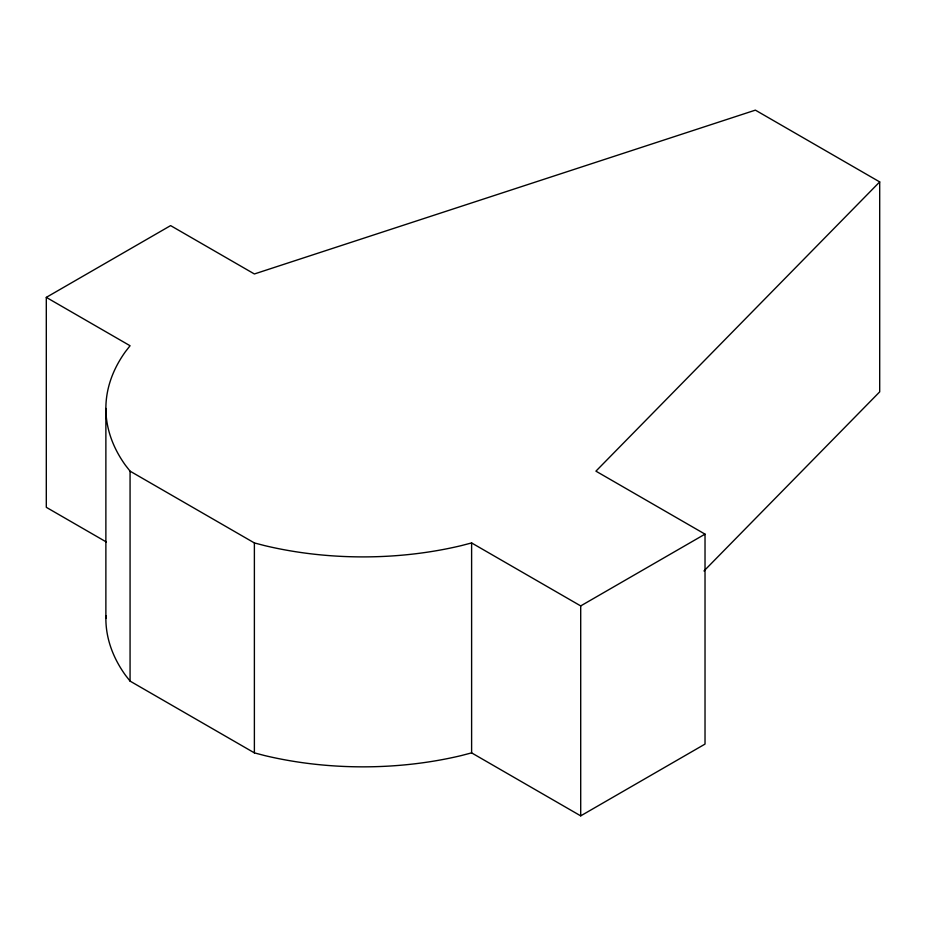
<?xml version="1.0" encoding="UTF-8"?>
<svg xmlns="http://www.w3.org/2000/svg" width="926" height="926" viewBox="0 0 926 926"><rect width="100%" height="100%" fill="white"/><g stroke="black" fill="none" stroke-linecap="round" stroke-linejoin="round"><path stroke-width="1.39" d="M106.316 541.976L46.3 507.321L46.3 297.373L170.615 225.608L254.384 273.969L755.385 110.136L879.7 181.913L595.927 471.16L705.022 534.14L705.022 744.087L580.706 815.864L471.612 752.873L461.403 755.547A257.127 148.449 0 0 1 264.604 755.547L254.384 752.873L130.068 681.108L125.45 675.204A257.127 148.449 0 0 1 105.911 615.628M703.98 570.96L879.7 391.86L879.7 181.913M46.3 297.373L130.068 345.745L125.45 351.649A257.127 148.449 0 0 0 125.45 465.269L130.068 471.16L254.384 542.937L264.604 545.599A257.127 148.449 0 0 0 461.403 545.599L471.612 542.937L580.706 605.917L705.022 534.14M580.706 605.917L580.706 815.864M471.612 542.937L471.612 752.873M254.384 542.937L254.384 752.873M130.068 471.16L130.068 681.108M105.877 408.459L105.877 618.394"/></g></svg>
